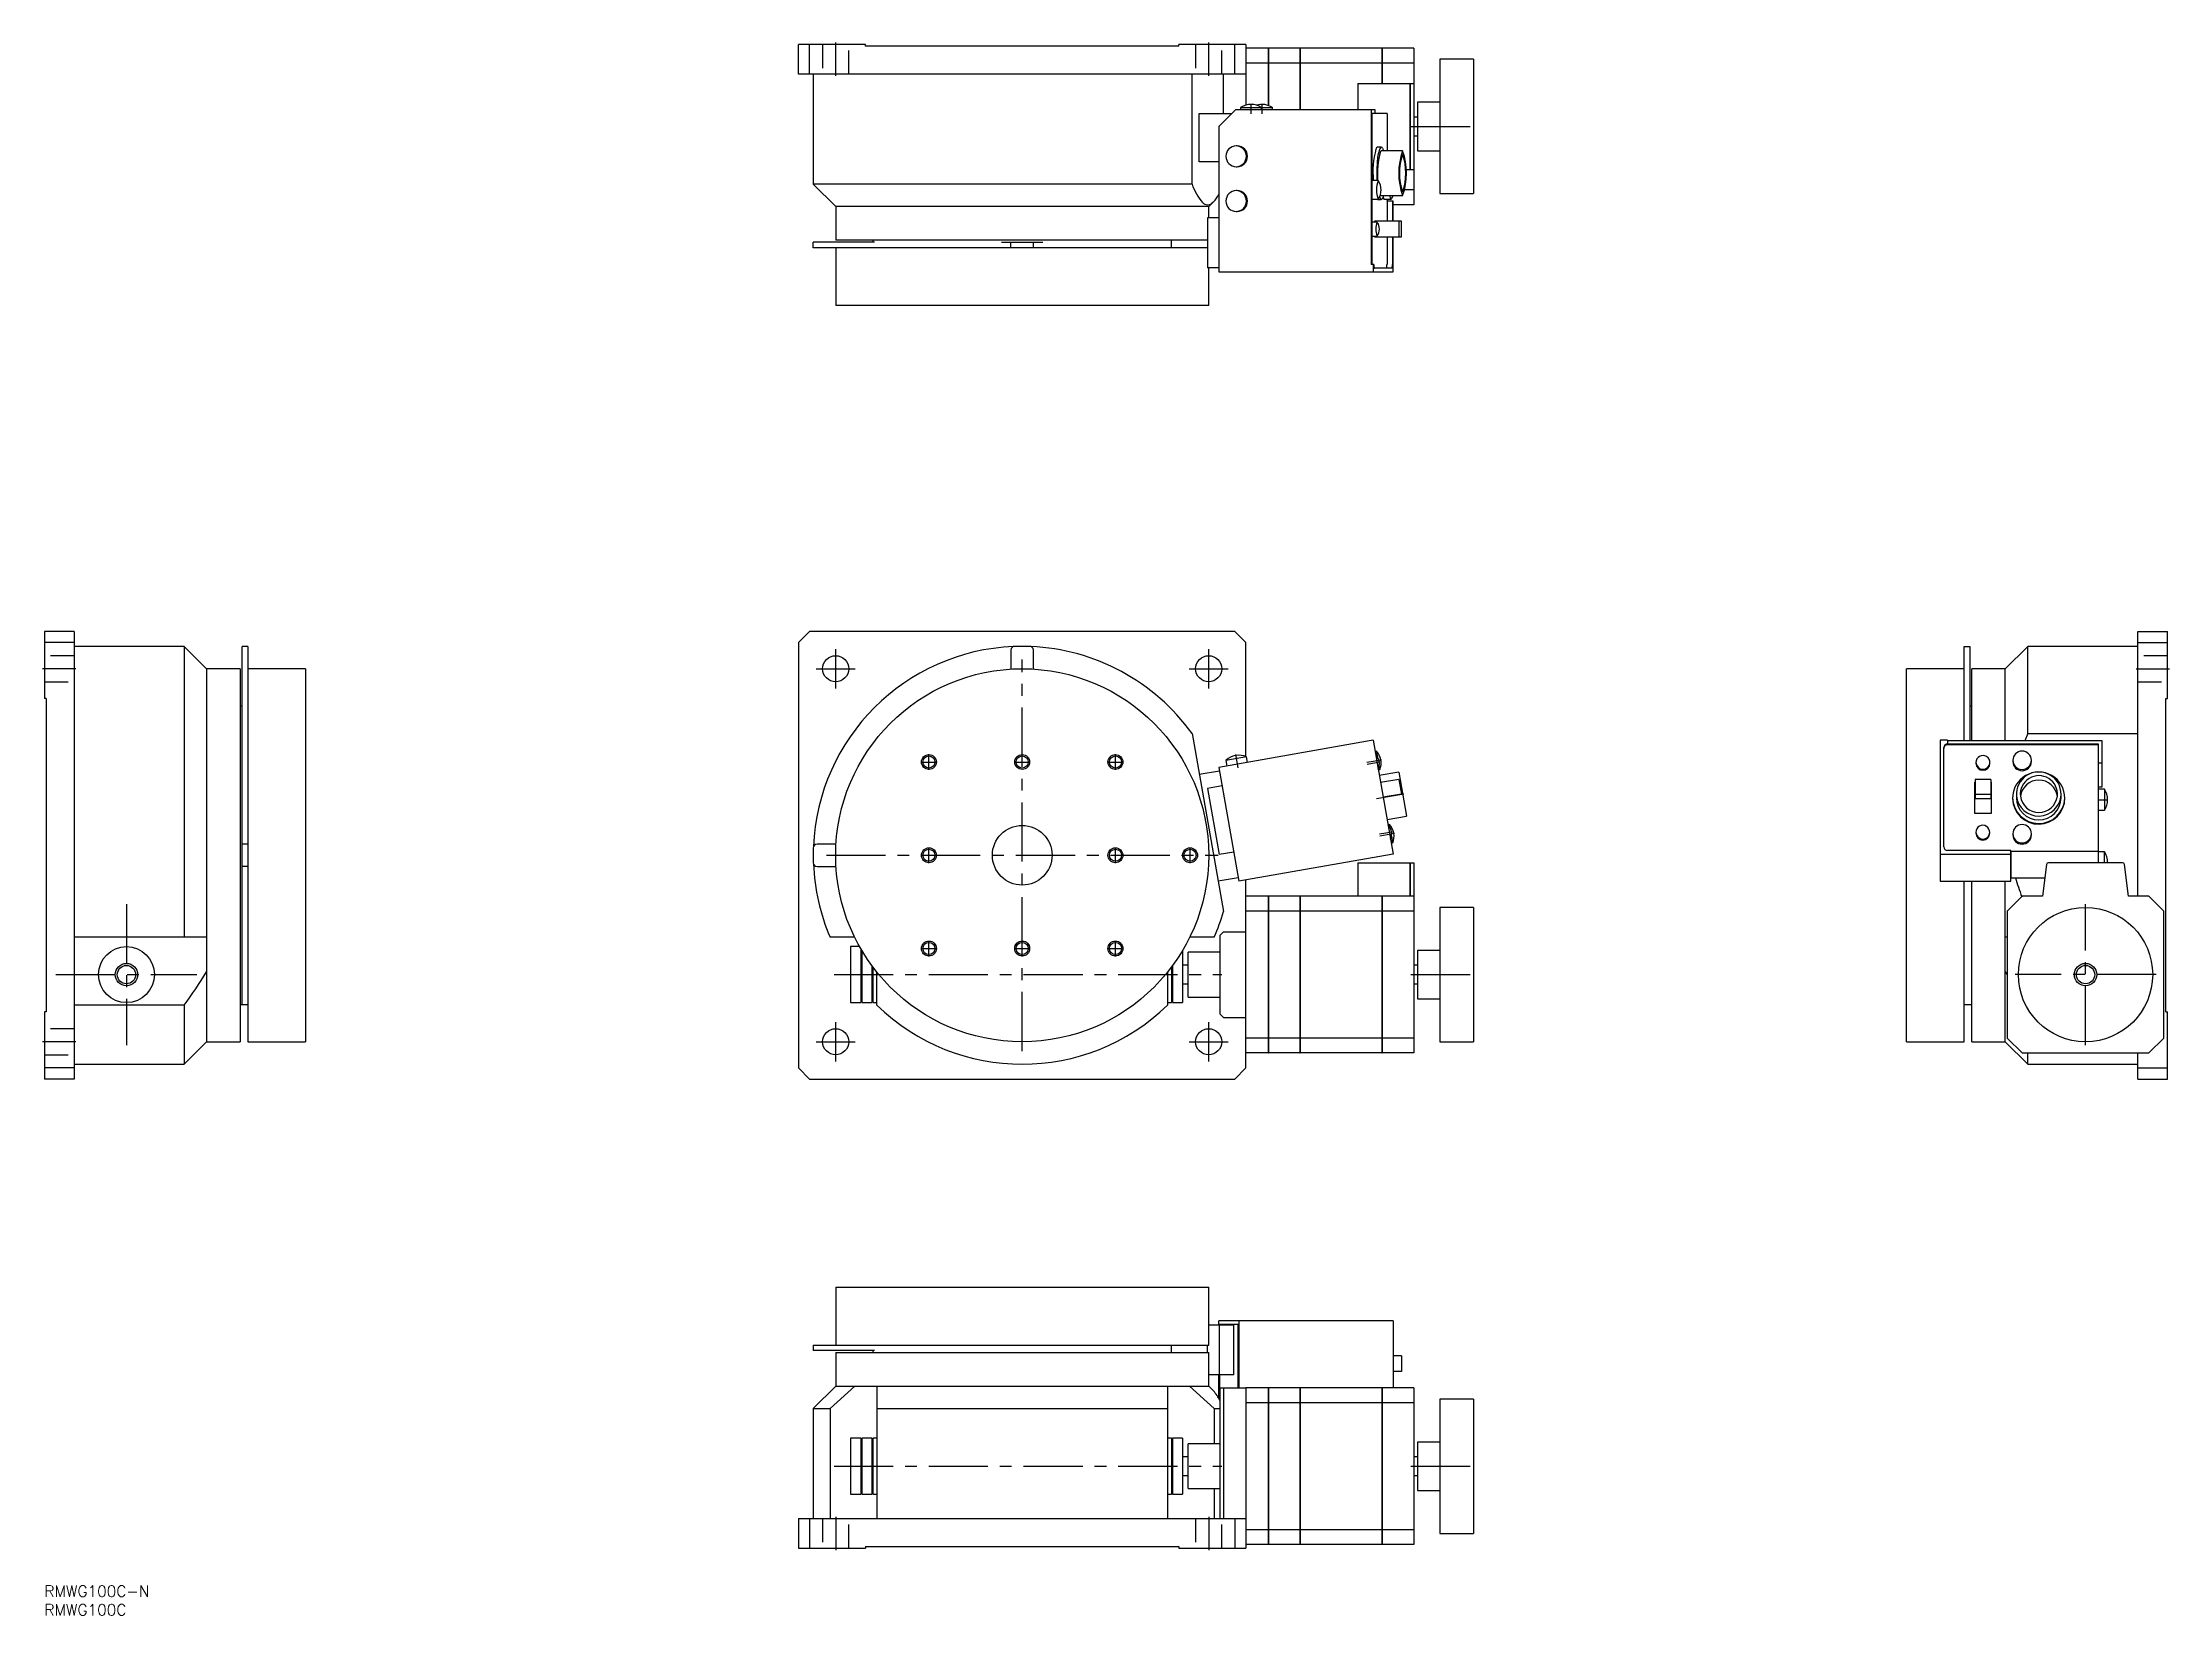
# Model space of a CAD drawing. Extents: x 0 to 570, y -8 to 414.
import ezdxf

# ---------------------------------------------------------------- set-up
doc = ezdxf.new("R2010")
doc.units = 0
doc.header["$LTSCALE"] = 0.5
doc.linetypes.add('CENTER', pattern=[50.8, 31.75, -6.35, 6.35, -6.35])
doc.linetypes.add('DASHED', pattern=[19.05, 12.7, -6.35])
for name, color, linetype in [('MSM_CENTER', 1, 'CENTER'), ('MSM_CONTINUOUS', 7, 'CONTINUOUS'), ('MSM_DASHED', 4, 'DASHED'), ('MSM_NARROW', 5, 'CONTINUOUS'), ('MSM_PART_NUMBER', 7, 'CONTINUOUS')]:
    doc.layers.add(name, color=color, linetype=linetype)
doc.styles.get("Standard").update_dxf_attribs({"font": 'txt.shx', "height": 3, "bigfont": 'bigfont.shx'})

# ---------------------------------------------------------------- blocks, each defined once
blk = doc.blocks.new('*U57')
at = {"layer": 'MSM_PART_NUMBER'}
blk.add_text('RMWG100C-N', height=3, dxfattribs=at).set_placement((0, -3))
blk = doc.blocks.new('*U58')
at = {"layer": 'MSM_PART_NUMBER'}
blk.add_text('RMWG100C', height=3, dxfattribs=at).set_placement((0, -8))

msp = doc.modelspace()

# ---------------------------------------------------------------- linework, layer by layer
at = {"layer": 'MSM_CENTER'}
for p, q in [((212.14, 404.78), (212.14, 413.68)), ((312.14, 404.78), (312.14, 413.68)), ((323.5, 394.56), (323.5, 397.2)), ((326.45, 394.56), (326.45, 397.2)), ((366.34, 391.18), (383.94, 391.18)), ((212.14, 240.55), (212.14, 251.05)), ((312.14, 240.55), (312.14, 251.05)), ((8.4, 245.8), (-0.5, 245.8)), ((206.89, 245.8), (217.39, 245.8)), ((262.14, 143.3), (262.14, 248.3)), ((306.89, 245.8), (317.39, 245.8)), ((560.82, 245.8), (569.72, 245.8)), ((237.14, 218.7), (237.14, 222.9)), ((287.14, 218.7), (287.14, 222.9)), ((319.32, 222.78), (319.94, 219.26)), ((235.04, 220.8), (239.24, 220.8)), ((260.04, 220.8), (264.24, 220.8)), ((285.04, 220.8), (289.24, 220.8)), ((354.53, 220.73), (358.48, 221.42)), ((354.64, 220.24), (358.01, 220.83)), ((357.1, 210.98), (364.47, 212.27)), ((550.6, 210.69), (553.24, 210.69)), ((357.94, 201.53), (361.31, 202.12)), ((358, 201.03), (361.96, 201.73)), ((209.64, 195.8), (314.64, 195.8)), ((237.14, 193.7), (237.14, 197.9)), ((287.14, 193.7), (287.14, 197.9)), ((307.14, 193.7), (307.14, 197.9)), ((22, 182.7), (22, 144.9)), ((547.22, 144.9), (547.22, 182.7)), ((237.14, 168.7), (237.14, 172.9)), ((287.14, 168.7), (287.14, 172.9)), ((235.04, 170.8), (239.24, 170.8)), ((260.04, 170.8), (264.24, 170.8)), ((285.04, 170.8), (289.24, 170.8)), ((3.1, 163.8), (40.9, 163.8)), ((211.69, 163.8), (315.64, 163.8)), ((366.34, 163.8), (383.94, 163.8)), ((566.12, 163.8), (528.32, 163.8)), ((212.14, 140.55), (212.14, 151.05)), ((312.14, 140.55), (312.14, 151.05)), ((8.4, 145.8), (-0.5, 145.8)), ((206.89, 145.8), (217.39, 145.8)), ((306.89, 145.8), (317.39, 145.8)), ((211.69, 32), (315.64, 32)), ((366.34, 32), (383.94, 32)), ((212.14, 18.4), (212.14, 9.5)), ((312.14, 18.4), (312.14, 9.5))]:
    msp.add_line(p, q, dxfattribs=at)
at = {"layer": 'MSM_CONTINUOUS'}
for p, q in [((220.14, 413.18), (202.14, 413.18)), ((202.14, 405.18), (202.14, 413.18)), ((205.14, 405.18), (205.14, 413.18)), ((220.14, 412.68), (220.14, 413.18)), ((304.14, 412.68), (220.14, 412.68)), ((322.14, 413.18), (304.14, 413.18)), ((304.14, 412.68), (304.14, 413.18)), ((319.14, 405.18), (319.14, 413.18)), ((322.14, 413.18), (322.14, 396.89)), ((328.09, 412.18), (322.14, 412.18)), ((328.09, 412.18), (328.09, 396.8)), ((328.09, 412.08), (328.14, 412.08)), ((328.14, 412.18), (328.14, 396.79)), ((336.59, 412.18), (328.14, 412.18)), ((336.59, 412.18), (336.59, 395.68)), ((336.59, 412.08), (336.64, 412.08)), ((336.64, 412.18), (336.64, 395.68)), ((358.59, 412.18), (336.64, 412.18)), ((358.59, 412.18), (358.59, 402.68)), ((358.59, 412.08), (358.64, 412.08)), ((358.64, 412.18), (358.64, 402.68)), ((367.14, 412.18), (358.64, 412.18)), ((367.14, 412.18), (367.14, 370.18)), ((322.14, 405.18), (202.14, 405.18)), ((206.14, 405.18), (206.14, 375.68)), ((307.67, 375.68), (307.67, 405.18)), ((316.07, 394.68), (316.07, 405.18)), ((316.14, 394.68), (316.14, 405.18)), ((328.09, 408.18), (322.14, 408.18)), ((328.09, 408.08), (328.14, 408.08)), ((336.59, 408.18), (328.14, 408.18)), ((336.59, 408.08), (336.64, 408.08)), ((358.59, 408.18), (336.64, 408.18)), ((358.59, 408.08), (358.64, 408.08)), ((367.14, 408.18), (358.64, 408.18)), ((374.14, 409.18), (374.14, 373.18)), ((383.14, 409.18), (374.14, 409.18)), ((383.14, 409.18), (383.14, 373.18)), ((352.14, 402.68), (366.09, 402.68)), ((352.14, 402.68), (352.14, 395.68)), ((366.09, 402.68), (366.09, 379.68)), ((366.09, 402.63), (366.14, 402.63)), ((366.14, 402.68), (366.14, 379.68)), ((366.14, 402.68), (367.14, 402.68)), ((309.6, 394.68), (318.3, 394.68)), ((309.6, 381.73), (309.6, 394.68)), ((314.85, 391.18), (319.29, 395.68)), ((356.77, 395.68), (319.29, 395.68)), ((320.71, 396.23), (320.71, 395.68)), ((320.71, 396.23), (329.24, 396.23)), ((326.29, 395.68), (326.29, 396.23)), ((329.24, 395.68), (329.24, 396.23)), ((355.72, 395.68), (355.72, 354.18)), ((359.95, 394.68), (355.9, 394.68)), ((355.9, 394.68), (355.9, 354.18)), ((356.77, 394.68), (356.77, 395.68)), ((359.95, 394.68), (359.95, 384.63)), ((368.14, 393.68), (367.14, 393.68)), ((368.14, 397.68), (368.14, 384.68)), ((374.14, 397.68), (368.14, 397.68)), ((314.85, 391.18), (314.85, 352.18)), ((367.14, 388.68), (368.14, 388.68)), ((319.78, 385.98), (319.51, 385.98)), ((358.42, 385.63), (357.44, 385.63)), ((364.14, 384.63), (358.42, 384.63)), ((368.14, 384.68), (374.14, 384.68)), ((314.85, 381.73), (309.6, 381.73)), ((319.51, 380.38), (319.78, 380.38)), ((357.56, 376.68), (355.9, 376.68)), ((365.16, 379.68), (366.09, 379.68)), ((366.09, 379.73), (366.14, 379.73)), ((366.14, 379.68), (367.14, 379.68)), ((206.14, 375.68), (212.14, 369.68)), ((307.67, 375.68), (206.14, 375.68)), ((312.14, 369.68), (313.42, 370.96)), ((319.78, 373.98), (319.51, 373.98)), ((355.9, 371.68), (357.56, 371.68)), ((357.44, 371.63), (358.42, 371.63)), ((358.42, 372.63), (364.14, 372.63)), ((359.09, 371.72), (359.17, 371.68)), ((359.17, 371.68), (361.03, 371.68)), ((359.94, 371.23), (359.94, 371.18)), ((359.94, 371.23), (359.95, 371.23)), ((361.6, 371.18), (359.94, 371.18)), ((359.95, 371.68), (359.95, 371.23)), ((359.95, 371.18), (359.95, 365.78)), ((361.42, 371.18), (361.42, 365.78)), ((361.6, 365.78), (361.6, 371.18)), ((367.14, 374.18), (364.84, 374.18)), ((374.14, 373.18), (383.14, 373.18)), ((212.14, 369.68), (212.14, 360.68)), ((312.14, 369.68), (212.14, 369.68)), ((314.85, 366.68), (311.78, 366.68)), ((311.78, 366.68), (311.78, 353.28)), ((312.14, 366.68), (312.14, 369.68)), ((319.51, 368.38), (319.78, 368.38)), ((357.26, 365.55), (355.9, 365.55)), ((356.67, 365.88), (358.15, 365.88)), ((356.67, 365.55), (356.67, 365.88)), ((363.83, 365.78), (356.67, 365.78)), ((357.85, 365.78), (357.85, 365.88)), ((358.15, 365.88), (358.15, 365.78)), ((367.14, 370.18), (361.6, 370.18)), ((363.14, 365.78), (363.14, 361.58)), ((363.83, 361.58), (363.83, 365.78)), ((222.53, 360.18), (206.14, 360.18)), ((206.14, 358.68), (206.14, 360.18)), ((311.78, 360.68), (212.14, 360.68)), ((222.14, 360.68), (222.14, 360.18)), ((256.56, 360.18), (267.72, 360.18)), ((259.14, 358.68), (259.14, 360.18)), ((265.14, 358.68), (265.14, 360.18)), ((302.14, 358.68), (302.14, 360.68)), ((355.9, 361.81), (357.26, 361.81)), ((356.67, 361.48), (356.67, 361.81)), ((356.67, 361.58), (363.83, 361.58)), ((358.15, 361.48), (356.67, 361.48)), ((357.85, 361.48), (357.85, 361.58)), ((358.15, 361.58), (358.15, 361.48)), ((359.95, 361.58), (359.95, 354.18)), ((361.42, 361.58), (361.42, 354.18)), ((361.6, 352.18), (361.6, 361.58)), ((311.78, 358.68), (206.14, 358.68)), ((212.14, 358.68), (212.14, 343.18)), ((356.38, 354.18), (355.72, 354.18)), ((356.22, 354.18), (356.22, 352.18)), ((314.85, 353.28), (311.78, 353.28)), ((312.14, 343.18), (312.14, 353.28)), ((314.85, 352.18), (361.6, 352.18)), ((356.5, 353.23), (356.56, 353.18)), ((361.25, 353.18), (356.56, 353.18)), ((359.77, 353.18), (359.83, 353.23)), ((361.25, 353.18), (361.31, 353.25)), ((312.14, 343.18), (212.14, 343.18)), ((0, 255.8), (0, 237.8)), ((8, 255.8), (0, 255.8)), ((8, 252.8), (0, 252.8)), ((8, 255.8), (8, 135.8)), ((37.5, 251.8), (8, 251.8)), ((43.5, 245.8), (37.5, 251.8)), ((37.5, 251.8), (37.5, 173.8)), ((54.5, 251.8), (53, 251.8)), ((53, 155.8), (53, 251.8)), ((54.5, 251.8), (54.5, 145.8)), ((205.14, 255.8), (202.14, 252.8)), ((202.14, 252.8), (202.14, 138.8)), ((319.14, 255.8), (205.14, 255.8)), ((264.14, 251.8), (260.14, 251.8)), ((322.14, 252.8), (319.14, 255.8)), ((322.14, 222.25), (322.14, 252.8)), ((514.72, 251.8), (516.22, 251.8)), ((514.72, 226.52), (514.72, 251.8)), ((516.22, 251.8), (516.22, 226.52)), ((531.72, 251.8), (525.72, 245.8)), ((561.22, 251.8), (531.72, 251.8)), ((531.72, 228.41), (531.72, 251.8)), ((561.22, 184.8), (561.22, 255.8)), ((561.22, 255.8), (569.22, 255.8)), ((561.22, 252.8), (569.22, 252.8)), ((569.22, 237.8), (569.22, 255.8)), ((52.5, 245.8), (43.5, 245.8)), ((43.5, 245.8), (43.5, 145.8)), ((52.5, 245.8), (52.5, 145.8)), ((70, 245.8), (54.5, 245.8)), ((70, 245.8), (70, 145.8)), ((259.14, 250.8), (259.14, 245.71)), ((265.14, 245.71), (265.14, 250.8)), ((499.22, 145.8), (499.22, 245.8)), ((514.72, 245.8), (499.22, 245.8)), ((516.72, 226.52), (516.72, 245.8)), ((525.72, 245.8), (516.72, 245.8)), ((525.72, 226.52), (525.72, 245.8)), ((0.5, 237.8), (0, 237.8)), ((0.5, 237.8), (0.5, 153.8)), ((53, 235.8), (52.5, 235.8)), ((516.72, 235.8), (516.22, 235.8)), ((568.72, 153.8), (568.72, 237.8)), ((568.72, 237.8), (569.22, 237.8)), ((307.67, 228.41), (316.07, 180.74)), ((531.72, 228.41), (530.92, 226.52)), ((531.72, 228.41), (561.22, 228.41)), ((356.22, 226.61), (314.85, 219.32)), ((356.22, 226.61), (361.6, 196.1)), ((357.12, 223.72), (356.74, 223.65)), ((356.94, 222.54), (356.93, 222.54)), ((356.94, 222.54), (357.59, 218.86)), ((357.12, 223.72), (357.44, 221.91)), ((508.22, 226.61), (508.22, 188.81)), ((510.22, 226.61), (508.22, 226.61)), ((509.22, 198.07), (509.22, 224.69)), ((509.91, 225.54), (509.91, 225.36)), ((550.72, 225.54), (509.91, 225.54)), ((550.72, 225.36), (509.91, 225.36)), ((510.22, 226.61), (510.22, 225.59)), ((551.72, 226.52), (510.22, 226.52)), ((550.72, 193.8), (550.72, 225.54)), ((551.72, 214.18), (551.72, 226.52)), ((315.02, 218.38), (309.6, 217.42)), ((314.85, 219.32), (320.23, 188.81)), ((322.27, 222.19), (316.75, 221.22)), ((316.75, 221.22), (317.02, 219.7)), ((322.54, 220.67), (322.27, 222.19)), ((357.58, 218.86), (357.59, 218.86)), ((357.61, 218.73), (357.99, 218.8)), ((357.84, 219.62), (357.99, 218.8)), ((363.09, 218.12), (357.88, 217.2)), ((363.09, 218.12), (365.18, 206.31)), ((517.85, 220.7), (517.85, 220.44)), ((521.59, 220.44), (521.59, 220.7)), ((527.72, 221.26), (527.72, 220.93)), ((532.72, 220.93), (532.72, 221.26)), ((550.72, 220.6), (551.72, 220.6)), ((315.72, 214.39), (311.78, 213.7)), ((311.78, 213.7), (314.91, 195.97)), ((363.14, 216.15), (358.21, 215.28)), ((363.83, 212.21), (358.91, 211.34)), ((363.14, 216.15), (363.83, 212.21)), ((517.52, 207.03), (517.52, 215.4)), ((517.52, 215.4), (517.62, 215.4)), ((517.62, 215.34), (517.52, 215.34)), ((517.62, 216.15), (517.62, 211.03)), ((521.82, 216.15), (517.62, 216.15)), ((517.62, 212.21), (521.82, 212.21)), ((517.62, 211.03), (521.82, 211.03)), ((521.82, 216.15), (521.82, 211.03)), ((521.82, 215.4), (521.92, 215.4)), ((521.92, 215.34), (521.82, 215.34)), ((521.92, 215.4), (521.92, 207.03)), ((527.67, 211.21), (527.67, 211.03)), ((528.67, 212.21), (528.67, 211.21)), ((540.67, 211.21), (540.67, 212.21)), ((541.67, 211.03), (541.67, 211.21)), ((550.72, 214.18), (551.72, 214.18)), ((552.27, 213.48), (550.72, 213.48)), ((552.27, 213.48), (552.27, 207.9)), ((359.96, 205.39), (365.18, 206.31)), ((521.92, 207.03), (517.52, 207.03)), ((550.72, 207.9), (552.27, 207.9)), ((360.59, 204.03), (360.21, 203.96)), ((360.24, 203.83), (360.23, 203.83)), ((360.24, 203.83), (360.89, 200.15)), ((360.59, 204.03), (360.74, 203.2)), ((360.88, 200.15), (360.89, 200.15)), ((361.14, 200.91), (361.46, 199.1)), ((517.81, 201.99), (517.81, 201.73)), ((517.85, 201.99), (517.85, 201.73)), ((521.55, 201.73), (521.55, 201.99)), ((521.59, 201.73), (521.59, 201.99)), ((527.72, 201.56), (527.72, 201.24)), ((532.72, 201.24), (532.72, 201.56)), ((54.5, 198.8), (53, 198.8)), ((206.14, 197.8), (206.14, 193.8)), ((212.23, 198.8), (207.14, 198.8)), ((318.85, 196.66), (314.91, 195.97)), ((361.6, 196.1), (320.23, 188.81)), ((361.08, 199.03), (361.46, 199.1)), ((508.22, 196.1), (527.22, 196.1)), ((527.22, 197.08), (510.22, 197.08)), ((527.22, 188.81), (527.22, 197.08)), ((527.27, 196.85), (527.22, 196.85)), ((527.27, 189.77), (527.27, 196.85)), ((550.72, 196.8), (527.27, 196.8)), ((552.27, 196.75), (550.72, 196.75)), ((552.27, 193.8), (552.27, 196.75)), ((54.5, 192.8), (53, 192.8)), ((207.14, 192.8), (212.23, 192.8)), ((320.06, 189.77), (314.65, 188.82)), ((322.14, 138.8), (322.14, 189.14)), ((352.14, 193.8), (352.14, 184.8)), ((352.14, 193.8), (366.09, 193.8)), ((366.09, 193.8), (366.09, 184.8)), ((366.09, 193.75), (366.14, 193.75)), ((366.14, 193.8), (366.14, 184.8)), ((366.14, 193.8), (367.14, 193.8)), ((367.14, 193.8), (367.14, 142.8)), ((508.22, 188.81), (527.22, 188.81)), ((514.72, 145.8), (514.72, 188.81)), ((516.72, 145.8), (516.72, 188.81)), ((525.72, 145.8), (525.72, 188.81)), ((527.22, 189.82), (527.27, 189.82)), ((527.27, 189.77), (536.34, 189.77)), ((536.78, 193.36), (535.72, 184.8)), ((557.17, 193.8), (537.27, 193.8)), ((558.72, 184.8), (557.67, 193.36)), ((328.09, 184.8), (322.14, 184.8)), ((328.09, 184.8), (328.09, 142.8)), ((328.09, 184.75), (328.14, 184.75)), ((328.14, 184.8), (328.14, 142.8)), ((336.59, 184.8), (328.14, 184.8)), ((336.59, 184.8), (336.59, 142.8)), ((336.59, 184.75), (336.64, 184.75)), ((367.14, 184.8), (336.64, 184.8)), ((336.64, 184.8), (336.64, 142.8)), ((358.59, 184.8), (358.59, 142.8)), ((358.59, 184.75), (358.64, 184.75)), ((358.64, 184.8), (358.64, 142.8)), ((530.22, 184.8), (526.22, 180.8)), ((535.72, 184.8), (530.22, 184.8)), ((564.22, 184.8), (558.72, 184.8)), ((568.22, 180.8), (564.22, 184.8)), ((328.09, 180.8), (322.14, 180.8)), ((328.09, 180.75), (328.14, 180.75)), ((336.59, 180.8), (328.14, 180.8)), ((336.59, 180.75), (336.64, 180.75)), ((358.59, 180.8), (336.64, 180.8)), ((358.59, 180.75), (358.64, 180.75)), ((367.14, 180.8), (358.64, 180.8)), ((374.14, 181.8), (374.14, 145.8)), ((383.14, 181.8), (374.14, 181.8)), ((383.14, 181.8), (383.14, 145.8)), ((526.22, 180.8), (526.22, 146.8)), ((568.22, 146.8), (568.22, 180.8)), ((43.5, 173.8), (8, 173.8)), ((217.24, 173.8), (210.64, 173.8)), ((216.14, 171.3), (216.14, 156.3)), ((218.55, 171.3), (216.14, 171.3)), ((313.63, 173.8), (307.04, 173.8)), ((316.14, 175.3), (315.14, 174.3)), ((315.14, 174.3), (315.14, 153.3)), ((316.14, 175.3), (322.14, 175.3)), ((322.09, 152.3), (322.09, 175.3)), ((526.22, 173.8), (525.72, 173.8)), ((218.84, 170.8), (218.84, 156.3)), ((219.14, 167.8), (218.84, 167.8)), ((219.14, 170.29), (219.14, 156.3)), ((221.84, 166.21), (221.84, 156.3)), ((222.14, 165.8), (222.14, 156.3)), ((302.14, 165.8), (302.14, 156.3)), ((302.44, 166.21), (302.44, 156.3)), ((305.14, 170.29), (305.14, 156.3)), ((306.64, 166.3), (305.14, 166.3)), ((306.64, 157.8), (306.64, 169.8)), ((315.14, 169.8), (306.64, 169.8)), ((368.14, 166.3), (367.14, 166.3)), ((368.14, 170.3), (368.14, 157.3)), ((374.14, 170.3), (368.14, 170.3)), ((218.84, 159.8), (219.14, 159.8)), ((221.84, 159.8), (222.14, 159.8)), ((223.14, 155.62), (223.14, 164.51)), ((301.14, 164.51), (301.14, 155.62)), ((302.14, 159.8), (302.44, 159.8)), ((305.14, 161.3), (306.64, 161.3)), ((367.14, 161.3), (368.14, 161.3)), ((525.72, 164.51), (526.22, 163.73)), ((37.5, 155.62), (8, 155.62)), ((37.5, 155.62), (37.5, 139.8)), ((52.5, 155.8), (54.5, 155.8)), ((216.14, 156.3), (218.84, 156.3)), ((219.14, 156.3), (221.84, 156.3)), ((222.14, 156.3), (223.14, 156.3)), ((301.14, 156.3), (302.14, 156.3)), ((302.44, 156.3), (305.14, 156.3)), ((306.64, 157.8), (315.14, 157.8)), ((368.14, 157.3), (374.14, 157.3)), ((514.72, 155.8), (516.72, 155.8)), ((0.5, 153.8), (0, 153.8)), ((0, 153.8), (0, 135.8)), ((315.14, 153.3), (316.14, 152.3)), ((316.14, 152.3), (322.14, 152.3)), ((568.72, 153.8), (569.22, 153.8)), ((569.22, 135.8), (569.22, 153.8)), ((37.5, 139.8), (43.5, 145.8)), ((43.5, 145.8), (52.5, 145.8)), ((54.5, 145.8), (70, 145.8)), ((328.09, 146.8), (322.14, 146.8)), ((328.09, 142.8), (322.14, 142.8)), ((328.09, 146.85), (328.14, 146.85)), ((328.09, 142.85), (328.14, 142.85)), ((336.59, 146.8), (328.14, 146.8)), ((336.59, 142.8), (328.14, 142.8)), ((336.59, 146.85), (336.64, 146.85)), ((336.59, 142.85), (336.64, 142.85)), ((358.59, 146.8), (336.64, 146.8)), ((358.59, 142.8), (336.64, 142.8)), ((358.59, 146.85), (358.64, 146.85)), ((358.59, 142.85), (358.64, 142.85)), ((367.14, 146.8), (358.64, 146.8)), ((367.14, 142.8), (358.64, 142.8)), ((374.14, 145.8), (383.14, 145.8)), ((499.22, 145.8), (514.72, 145.8)), ((516.72, 145.8), (525.72, 145.8)), ((525.72, 145.8), (531.72, 139.8)), ((526.22, 146.8), (530.22, 142.8)), ((530.22, 142.8), (564.22, 142.8)), ((531.72, 139.8), (531.72, 142.8)), ((561.22, 135.8), (561.22, 142.8)), ((564.22, 142.8), (568.22, 146.8)), ((8, 138.8), (0, 138.8)), ((8, 139.8), (37.5, 139.8)), ((202.14, 138.8), (205.14, 135.8)), ((319.14, 135.8), (322.14, 138.8)), ((531.72, 139.8), (561.22, 139.8)), ((561.22, 138.8), (569.22, 138.8)), ((8, 135.8), (0, 135.8)), ((205.14, 135.8), (319.14, 135.8)), ((561.22, 135.8), (569.22, 135.8)), ((212.14, 80), (312.14, 80)), ((212.14, 80), (212.14, 64.5)), ((312.14, 64.5), (312.14, 80)), ((312.14, 69.9), (318.86, 69.9)), ((361.6, 71), (314.85, 71)), ((314.85, 69.9), (314.85, 71)), ((320.06, 70), (314.85, 70)), ((314.91, 69.9), (314.91, 56.5)), ((318.86, 56.5), (318.86, 69.9)), ((320.06, 53), (320.06, 70)), ((320.23, 71), (320.23, 53)), ((361.6, 71), (361.6, 53)), ((206.14, 64.5), (206.14, 63)), ((206.14, 64.5), (312.14, 64.5)), ((222.53, 63), (206.14, 63)), ((222.14, 63), (222.14, 62.5)), ((302.14, 62.5), (302.14, 64.5)), ((311.78, 62.5), (311.78, 64.5)), ((212.14, 62.5), (312.14, 62.5)), ((212.14, 62.5), (212.14, 53.5)), ((312.14, 53.5), (312.14, 62.5)), ((363.83, 61.6), (361.6, 61.6)), ((363.83, 57.4), (361.6, 57.4)), ((363.83, 61.6), (363.83, 57.4)), ((212.14, 53.5), (206.14, 47.5)), ((217.24, 53.5), (210.64, 47.5)), ((212.14, 53.5), (312.14, 53.5)), ((223.14, 53.5), (223.14, 18)), ((301.14, 53.5), (301.14, 18)), ((313.63, 47.5), (307.04, 53.5)), ((318.86, 56.5), (312.14, 56.5)), ((313.42, 52.21), (312.14, 53.5)), ((314.85, 50.18), (314.85, 56.5)), ((315.03, 56.5), (315.03, 49.84)), ((315.04, 56.5), (315.04, 49.82)), ((315.14, 53), (322.09, 53)), ((315.14, 53), (315.14, 18)), ((316.14, 53), (316.14, 18)), ((322.09, 53), (322.09, 52.95)), ((322.09, 52.95), (322.14, 52.95)), ((328.09, 53), (322.14, 53)), ((322.14, 53), (322.14, 10)), ((328.09, 53), (328.09, 11)), ((328.09, 52.9), (328.14, 52.9)), ((328.14, 53), (328.14, 11)), ((336.59, 53), (328.14, 53)), ((336.59, 53), (336.59, 11)), ((336.59, 52.9), (336.64, 52.9)), ((358.59, 53), (336.64, 53)), ((336.64, 53), (336.64, 11)), ((358.59, 53), (358.59, 11)), ((358.59, 52.9), (358.64, 52.9)), ((358.64, 53), (358.64, 11)), ((367.14, 53), (358.64, 53)), ((367.14, 53), (367.14, 11)), ((206.14, 47.5), (206.14, 18)), ((206.14, 47.5), (210.64, 47.5)), ((210.64, 47.5), (210.64, 18)), ((223.14, 47.5), (301.14, 47.5)), ((313.63, 47.5), (313.63, 38)), ((313.63, 47.5), (315.14, 47.5)), ((328.09, 49), (322.14, 49)), ((328.09, 48.9), (328.14, 48.9)), ((336.59, 49), (328.14, 49)), ((336.59, 48.9), (336.64, 48.9)), ((358.59, 49), (336.64, 49)), ((358.59, 48.9), (358.64, 48.9)), ((367.14, 49), (358.64, 49)), ((383.14, 50), (374.14, 50)), ((374.14, 50), (374.14, 14)), ((383.14, 50), (383.14, 14)), ((218.84, 39.5), (216.14, 39.5)), ((216.14, 39.5), (216.14, 24.5)), ((218.84, 39.5), (218.84, 24.5)), ((219.14, 36), (218.84, 36)), ((221.84, 39.5), (219.14, 39.5)), ((219.14, 39.5), (219.14, 24.5)), ((221.84, 39.5), (221.84, 24.5)), ((222.14, 36), (221.84, 36)), ((223.14, 39.5), (222.14, 39.5)), ((222.14, 39.5), (222.14, 24.5)), ((302.14, 39.5), (301.14, 39.5)), ((302.14, 39.5), (302.14, 24.5)), ((302.44, 36), (302.14, 36)), ((305.14, 39.5), (302.44, 39.5)), ((302.44, 39.5), (302.44, 24.5)), ((305.14, 39.5), (305.14, 24.5)), ((306.64, 34.5), (305.14, 34.5)), ((306.64, 26), (306.64, 38)), ((315.14, 38), (306.64, 38)), ((368.14, 34.5), (367.14, 34.5)), ((374.14, 38.5), (368.14, 38.5)), ((368.14, 38.5), (368.14, 25.5)), ((305.14, 29.5), (306.64, 29.5)), ((367.14, 29.5), (368.14, 29.5)), ((216.14, 24.5), (218.84, 24.5)), ((218.84, 28), (219.14, 28)), ((219.14, 24.5), (221.84, 24.5)), ((221.84, 28), (222.14, 28)), ((222.14, 24.5), (223.14, 24.5)), ((301.14, 24.5), (302.14, 24.5)), ((302.14, 28), (302.44, 28)), ((302.44, 24.5), (305.14, 24.5)), ((306.64, 26), (315.14, 26)), ((313.63, 26), (313.63, 18)), ((368.14, 25.5), (374.14, 25.5)), ((202.14, 18), (322.14, 18)), ((202.14, 18), (202.14, 10)), ((205.14, 18), (205.14, 10)), ((319.14, 18), (319.14, 10)), ((328.09, 15), (322.14, 15)), ((328.09, 15.1), (328.14, 15.1)), ((336.59, 15), (328.14, 15)), ((336.59, 15.1), (336.64, 15.1)), ((358.59, 15), (336.64, 15)), ((358.59, 15.1), (358.64, 15.1)), ((367.14, 15), (358.64, 15)), ((374.14, 14), (383.14, 14)), ((202.14, 10), (220.14, 10)), ((220.14, 10.5), (220.14, 10)), ((220.14, 10.5), (304.14, 10.5)), ((304.14, 10.5), (304.14, 10)), ((304.14, 10), (322.14, 10)), ((328.09, 11), (322.14, 11)), ((328.09, 11.1), (328.14, 11.1)), ((336.59, 11), (328.14, 11)), ((336.59, 11.1), (336.64, 11.1)), ((358.59, 11), (336.64, 11)), ((358.59, 11.1), (358.64, 11.1)), ((367.14, 11), (358.64, 11))]:
    msp.add_line(p, q, dxfattribs=at)
for centre, radius in [((212.14, 245.8), 3.5), ((262.14, 195.8), 50), ((312.14, 245.8), 3.5), ((237.14, 220.8), 1.62), ((262.14, 220.8), 1.62), ((287.14, 220.8), 1.62), ((262.14, 195.8), 8), ((237.14, 195.8), 1.62), ((287.14, 195.8), 1.62), ((307.14, 195.8), 1.62), ((547.22, 163.8), 18), ((22, 163.8), 7.5), ((237.14, 170.8), 1.62), ((262.14, 170.8), 1.62), ((287.14, 170.8), 1.62), ((22, 163.8), 2.46), ((547.22, 163.8), 2.46), ((212.14, 145.8), 3.5), ((312.14, 145.8), 3.5)]:
    msp.add_circle(centre, radius, dxfattribs=at)
for centre, radius, start, end in [((323.5, 392.08), 5, 56.0824, 123.9176), ((326.45, 392.08), 5, 56.0824, 107.1488), ((319.55, 383.18), 2.8, 90.8771, 269.1229), ((319.47, 383.18), 2.8, 270.8771, 89.1229), ((319.74, 383.18), 2.8, 270.8771, 89.1229), ((380.27, 378.91), 24.1, 165.0813, 185.3046), ((357.82, 384.83), 0.882, 115.3769, 161.4517), ((369.75, 381.09), 12.45, 160.5961, 178.1586), ((379.25, 378.53), 21.89, 164.2734, 184.8474), ((358.66, 384.98), 0.689, 110.147, 159.7712), ((358.46, 384.32), 0.313, 96.1513, 152.627), ((358.3, 385.13), 0.516, 21.5855, 76.4177), ((355.91, 383.8), 3.25, 14.7057, 27.7536), ((380.89, 378.63), 17.8, 160.2978, 199.7022), ((378.1, 378.68), 14.83, 160.2978, 199.7022), ((347.38, 378.63), 17.8, 340.2978, 19.7022), ((350.17, 378.68), 14.83, 340.2978, 19.7022), ((364.54, 374.18), 7.42, 160.2978, 199.7022), ((396.06, 378.62), 38.85, 175.7658, 182.8587), ((354.14, 374.18), 4.24, 323.8264, 36.1736), ((322.1, 380.77), 15.3, 199.4322, 220.6298), ((311.87, 372.04), 1.86, 221.5273, 320.1102), ((306.65, 377.2), 9.21, 317.3558, 333.0331), ((319.55, 371.18), 2.8, 90.8771, 269.1229), ((319.47, 371.18), 2.8, 270.8771, 89.1229), ((319.74, 371.18), 2.8, 270.8771, 89.1229), ((357.45, 371.89), 0.257, 233.6342, 268.3207), ((359.57, 372.83), 1.74, 198.6632, 217.4716), ((358.49, 372.99), 0.365, 207.1494, 260.145), ((358.45, 371.96), 0.33, 215.3437, 264.9312), ((358.39, 371.97), 0.339, 275.4723, 326.1932), ((356.11, 373.42), 3.05, 327.3476, 344.8975), ((360.08, 372.38), 1.19, 189.0408, 214.0316), ((363.24, 372.83), 2.56, 184.5327, 204.1136), ((361.06, 371.85), 0.171, 201.0858, 258.3124), ((360.99, 371.85), 0.171, 282.6233, 332.6418), ((357.36, 374.18), 4.49, 327.5079, 339.8053), ((362.48, 363.68), 5.55, 160.2978, 199.7022), ((354.87, 363.68), 3.04, 321.9659, 38.0341), ((359.23, 354.05), 2.85, 177.4793, 196.8269), ((357.08, 354.06), 2.86, 343.1524, 2.4384), ((358.34, 354.07), 3.09, 344.5167, 1.988), ((262.14, 195.8), 56, 92.3583, 177.6417), ((260.14, 250.8), 1, 90, 180), ((264.14, 250.8), 1, 0, 90), ((262.14, 195.8), 56, 35.6062, 87.6417), ((320.23, 217.62), 5, 65.9442, 134.0558), ((354.72, 220.25), 3.19, 334.1117, 45.8883), ((353.88, 220.61), 4.49, 336.1657, 43.8343), ((510.21, 224.68), 0.993, 89.5691, 179.5539), ((510.21, 224.42), 0.988, 107.708, 179.6517), ((510.22, 224.57), 1.01, 89.9952, 107.9278), ((519.72, 220.67), 1.87, 356.8968, 180.4507), ((530.22, 221.22), 2.5, 0.8771, 179.1229), ((519.72, 220.73), 1.87, 180.2417, 359.1278), ((519.72, 220.47), 1.87, 180.8771, 359.1229), ((534.67, 211.12), 7, 359.2711, 180.7289), ((530.22, 221.3), 2.5, 180.881, 358.3486), ((530.22, 220.97), 2.5, 180.8733, 359.1267), ((534.67, 212.12), 6.01, 359.9302, 183.8758), ((534.72, 212.15), 4.99, 353.9851, 186.0149), ((534.67, 211.14), 7, 180.8751, 0.5462), ((534.67, 211.32), 7, 180.897, 357.6817), ((534.66, 212.33), 6.02, 185.8593, 356.9361), ((534.67, 211.3), 6, 180.8771, 359.1229), ((534.72, 210.95), 5.01, 7.7564, 172.2436), ((534.72, 212.3), 5.01, 187.7564, 352.2436), ((548.12, 210.69), 5, 326.0824, 33.9176), ((358.02, 201.54), 3.19, 334.1117, 45.8883), ((357.36, 200.92), 4.49, 336.1657, 43.8343), ((519.68, 201.96), 1.87, 356.8968, 180.4507), ((519.68, 202.02), 1.87, 180.2417, 359.1278), ((519.68, 201.76), 1.87, 180.8771, 359.1229), ((530.22, 201.53), 2.5, 0.8771, 179.1229), ((530.22, 201.6), 2.5, 180.881, 358.3486), ((530.22, 201.27), 2.5, 180.8733, 359.1267), ((207.14, 197.8), 1, 90, 180), ((510.22, 198.08), 0.993, 180.4542, 270.4229), ((548.12, 193.96), 5, 358.1604, 33.9176), ((207.14, 193.8), 1, 180, 270), ((262.14, 195.8), 56, 182.3583, 203.1324), ((615.07, 215.89), 90.51, 196.7746, 200.1606), ((537.27, 193.3), 0.5, 90, 172.969), ((557.17, 193.3), 0.5, 7.031, 90), ((262.14, 195.8), 56, 336.8676, 344.3938), ((-117.82, 266.82), 191.02, 324.3984, 327.6178), ((262.14, 195.8), 56, 225.8588, 314.1412), ((306.07, 45.52), 9.94, 24.2869, 42.3505)]:
    msp.add_arc(centre, radius, start, end, dxfattribs=at)
at = {"layer": 'MSM_DASHED'}
for p, q in [((208.64, 413.18), (208.64, 405.18)), ((215.64, 405.18), (215.64, 413.18)), ((308.64, 413.18), (308.64, 405.18)), ((315.64, 405.18), (315.64, 413.18)), ((8, 249.3), (0, 249.3)), ((569.22, 249.3), (561.22, 249.3)), ((0, 242.3), (8, 242.3)), ((561.22, 242.3), (569.22, 242.3)), ((8, 149.3), (0, 149.3)), ((0, 142.3), (8, 142.3)), ((208.64, 18), (208.64, 10)), ((215.64, 10), (215.64, 18)), ((308.64, 18), (308.64, 10)), ((315.64, 10), (315.64, 18))]:
    msp.add_line(p, q, dxfattribs=at)
at = {"layer": 'MSM_NARROW'}
for p, q in [((219.14, 166.26), (219.14, 166.8)), ((219.14, 161.34), (219.14, 160.8)), ((219.14, 34.46), (219.14, 35)), ((219.14, 29.54), (219.14, 29))]:
    msp.add_line(p, q, dxfattribs=at)
for centre, radius in [((237.14, 220.8), 2), ((262.14, 220.8), 2), ((287.14, 220.8), 2), ((237.14, 195.8), 2), ((287.14, 195.8), 2), ((307.14, 195.8), 2), ((237.14, 170.8), 2), ((262.14, 170.8), 2), ((287.14, 170.8), 2), ((22, 163.8), 3), ((547.22, 163.8), 3)]:
    msp.add_circle(centre, radius, dxfattribs=at)

# ---------------------------------------------------------------- block references
at = {"layer": 'MSM_CONTINUOUS'}
for name in ['*U57', '*U58']:
    msp.add_blockref(name, (0, 0), dxfattribs=at)

doc.saveas('drawing.dxf')
